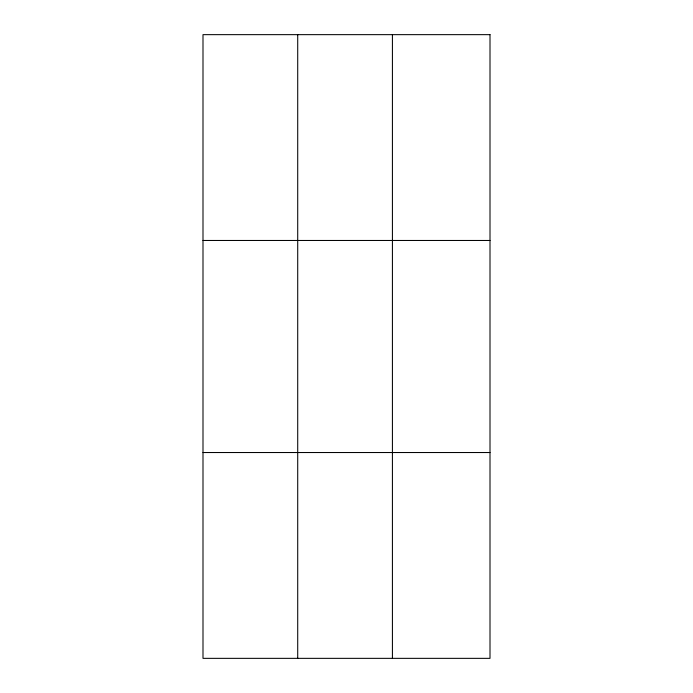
<?xml version="1.0" encoding="UTF-8"?>
<svg xmlns="http://www.w3.org/2000/svg" width="693" height="693" viewBox="0 0 693 693"><rect width="100%" height="100%" fill="white"/><g stroke="black" fill="none" stroke-linecap="round" stroke-linejoin="round"><path stroke-width="1.04" d="M297.713 34.65L297.713 658.35M392.42 34.65L392.42 658.35M202.997 240.471L490.003 240.471M202.997 452.529L490.003 452.529M490.003 34.65L490.003 658.35L202.997 658.35L202.997 34.65L490.003 34.65"/></g></svg>
